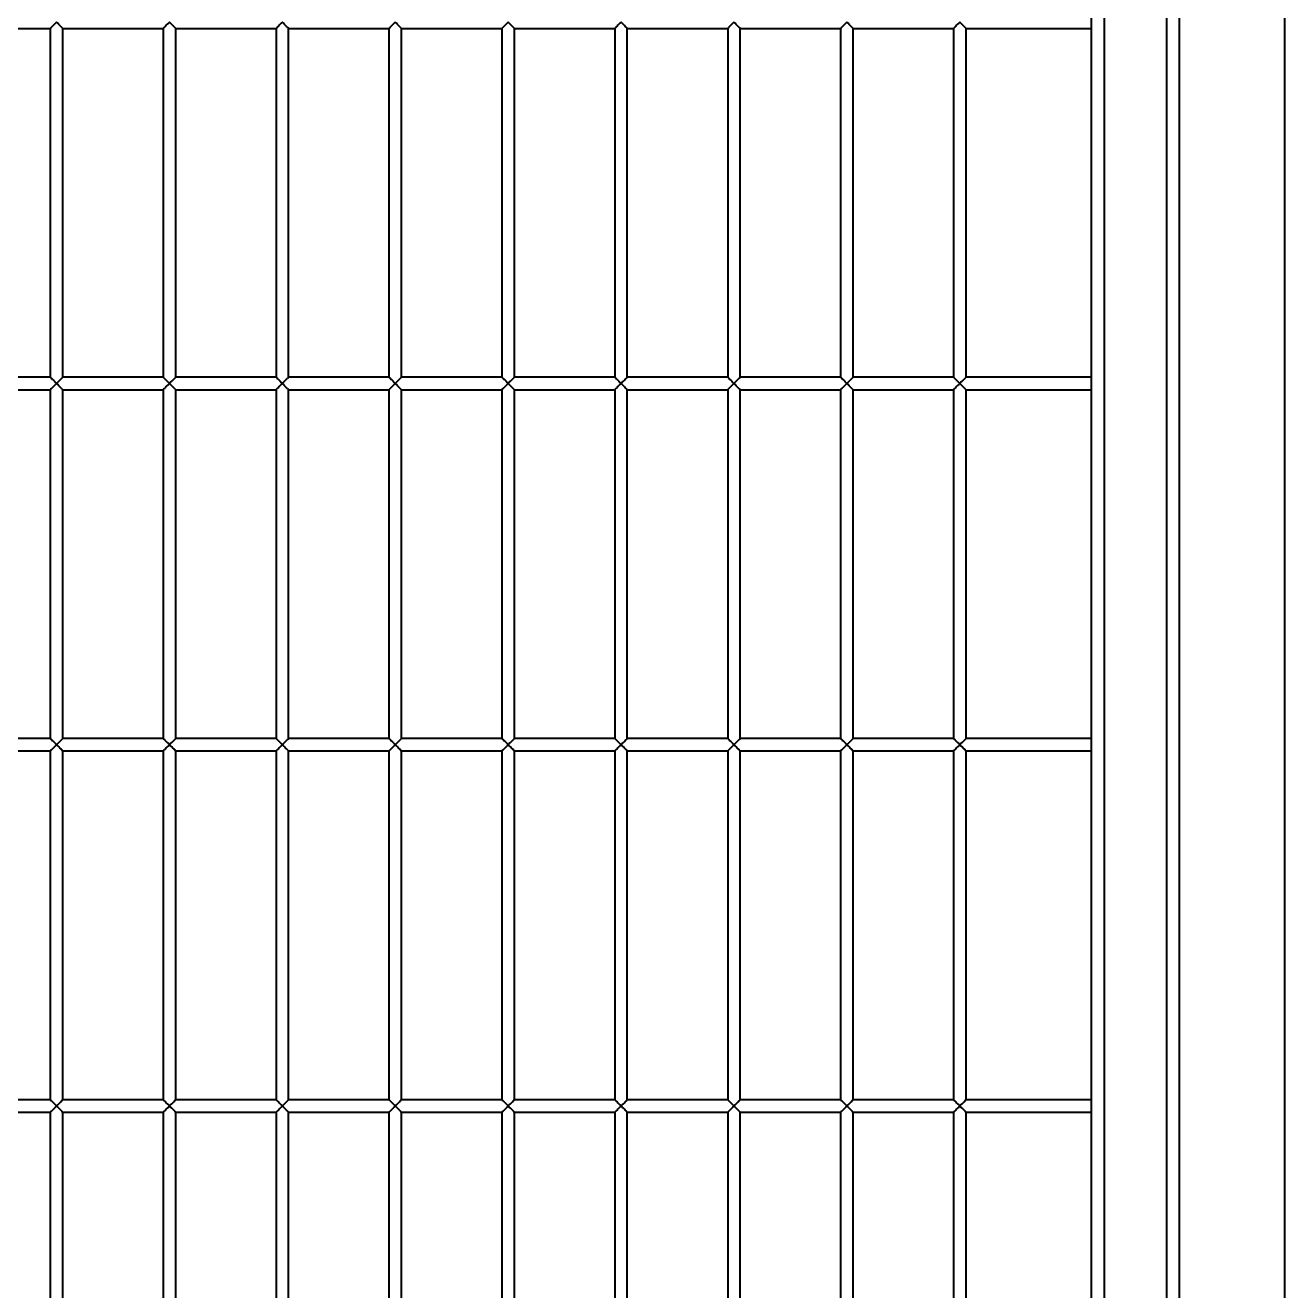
# Model space of a CAD drawing. Header units: millimetres. Extents: x 0 to 297, y 0 to 210.
# Drawn here: x 221.69 to 226.7, y 160.75 to 165.8 of the extents above; entities that cross this region are included whole.
import ezdxf

# ---------------------------------------------------------------- set-up
doc = ezdxf.new("R2010")
doc.units = ezdxf.units.MM
doc.layers.add('轮廓实线层', color=7, linetype='Continuous', lineweight=40)

msp = doc.modelspace()

# ---------------------------------------------------------------- linework, layer by layer
at = {"layer": '轮廓实线层', "color": 7, "linetype": 'Continuous', "lineweight": 40}
for p, q in [((226.7048, 155.7603), (226.7048, 175.7603)), ((226.2848, 174.7603), (226.2848, 156.7603)), ((226.2348, 156.8103), (226.2348, 174.7103)), ((225.9848, 174.4603), (225.9848, 157.0603)), ((225.9348, 157.1103), (225.9348, 174.4103)), ((221.3848, 165.7853), (221.7848, 165.7853)), ((221.7848, 165.7853), (221.7848, 164.3953)), ((221.8348, 164.3953), (221.8348, 165.7853)), ((221.8348, 165.7853), (222.2348, 165.7853)), ((222.2348, 165.7853), (222.2348, 164.3953)), ((222.2848, 164.3953), (222.2848, 165.7853)), ((222.2848, 165.7853), (222.6848, 165.7853)), ((222.6848, 165.7853), (222.6848, 164.3953)), ((222.7348, 164.3953), (222.7348, 165.7853)), ((222.7348, 165.7853), (223.1348, 165.7853)), ((223.1348, 165.7853), (223.1348, 164.3953)), ((223.1848, 164.3953), (223.1848, 165.7853)), ((223.1848, 165.7853), (223.5848, 165.7853)), ((223.5848, 165.7853), (223.5848, 164.3953)), ((223.6348, 164.3953), (223.6348, 165.7853)), ((223.6348, 165.7853), (224.0348, 165.7853)), ((224.0348, 165.7853), (224.0348, 164.3953)), ((224.0848, 164.3953), (224.0848, 165.7853)), ((224.0848, 165.7853), (224.4848, 165.7853)), ((224.4848, 165.7853), (224.4848, 164.3953)), ((224.5348, 164.3953), (224.5348, 165.7853)), ((224.5348, 165.7853), (224.9348, 165.7853)), ((224.9348, 165.7853), (224.9348, 164.3953)), ((224.9848, 164.3953), (224.9848, 165.7853)), ((224.9848, 165.7853), (225.3848, 165.7853)), ((225.3848, 165.7853), (225.3848, 164.3953)), ((225.4348, 165.7853), (225.9348, 165.7853)), ((225.4348, 164.3953), (225.4348, 165.7853)), ((221.7848, 164.3953), (221.3848, 164.3953)), ((222.2348, 164.3953), (221.8348, 164.3953)), ((222.6848, 164.3953), (222.2848, 164.3953)), ((223.1348, 164.3953), (222.7348, 164.3953)), ((223.5848, 164.3953), (223.1848, 164.3953)), ((224.0348, 164.3953), (223.6348, 164.3953)), ((224.4848, 164.3953), (224.0848, 164.3953)), ((224.9348, 164.3953), (224.5348, 164.3953)), ((225.3848, 164.3953), (224.9848, 164.3953)), ((225.9348, 164.3953), (225.4348, 164.3953)), ((221.3848, 164.3453), (221.7848, 164.3453)), ((221.7848, 164.3453), (221.7848, 162.9553)), ((221.8348, 162.9553), (221.8348, 164.3453)), ((221.8348, 164.3453), (222.2348, 164.3453)), ((222.2348, 164.3453), (222.2348, 162.9553)), ((222.2848, 162.9553), (222.2848, 164.3453)), ((222.2848, 164.3453), (222.6848, 164.3453)), ((222.6848, 164.3453), (222.6848, 162.9553)), ((222.7348, 162.9553), (222.7348, 164.3453)), ((222.7348, 164.3453), (223.1348, 164.3453)), ((223.1348, 164.3453), (223.1348, 162.9553)), ((223.1848, 162.9553), (223.1848, 164.3453)), ((223.1848, 164.3453), (223.5848, 164.3453)), ((223.5848, 164.3453), (223.5848, 162.9553)), ((223.6348, 162.9553), (223.6348, 164.3453)), ((223.6348, 164.3453), (224.0348, 164.3453)), ((224.0348, 164.3453), (224.0348, 162.9553)), ((224.0848, 162.9553), (224.0848, 164.3453)), ((224.0848, 164.3453), (224.4848, 164.3453)), ((224.4848, 164.3453), (224.4848, 162.9553)), ((224.5348, 162.9553), (224.5348, 164.3453)), ((224.5348, 164.3453), (224.9348, 164.3453)), ((224.9348, 164.3453), (224.9348, 162.9553)), ((224.9848, 162.9553), (224.9848, 164.3453)), ((224.9848, 164.3453), (225.3848, 164.3453)), ((225.3848, 164.3453), (225.3848, 162.9553)), ((225.4348, 162.9553), (225.4348, 164.3453)), ((225.4348, 164.3453), (225.9348, 164.3453)), ((221.7848, 162.9553), (221.3848, 162.9553)), ((222.2348, 162.9553), (221.8348, 162.9553)), ((222.6848, 162.9553), (222.2848, 162.9553)), ((223.1348, 162.9553), (222.7348, 162.9553)), ((223.5848, 162.9553), (223.1848, 162.9553)), ((224.0348, 162.9553), (223.6348, 162.9553)), ((224.4848, 162.9553), (224.0848, 162.9553)), ((224.9348, 162.9553), (224.5348, 162.9553)), ((225.3848, 162.9553), (224.9848, 162.9553)), ((225.9348, 162.9553), (225.4348, 162.9553)), ((221.3848, 162.9053), (221.7848, 162.9053)), ((221.7848, 162.9053), (221.7848, 161.5153)), ((221.8348, 161.5153), (221.8348, 162.9053)), ((221.8348, 162.9053), (222.2348, 162.9053)), ((222.2348, 162.9053), (222.2348, 161.5153)), ((222.2848, 161.5153), (222.2848, 162.9053)), ((222.2848, 162.9053), (222.6848, 162.9053)), ((222.6848, 162.9053), (222.6848, 161.5153)), ((222.7348, 161.5153), (222.7348, 162.9053)), ((222.7348, 162.9053), (223.1348, 162.9053)), ((223.1348, 162.9053), (223.1348, 161.5153)), ((223.1848, 161.5153), (223.1848, 162.9053)), ((223.1848, 162.9053), (223.5848, 162.9053)), ((223.5848, 162.9053), (223.5848, 161.5153)), ((223.6348, 161.5153), (223.6348, 162.9053)), ((223.6348, 162.9053), (224.0348, 162.9053)), ((224.0348, 162.9053), (224.0348, 161.5153)), ((224.0848, 161.5153), (224.0848, 162.9053)), ((224.0848, 162.9053), (224.4848, 162.9053)), ((224.4848, 162.9053), (224.4848, 161.5153)), ((224.5348, 161.5153), (224.5348, 162.9053)), ((224.5348, 162.9053), (224.9348, 162.9053)), ((224.9348, 162.9053), (224.9348, 161.5153)), ((224.9848, 161.5153), (224.9848, 162.9053)), ((224.9848, 162.9053), (225.3848, 162.9053)), ((225.3848, 162.9053), (225.3848, 161.5153)), ((225.4348, 162.9053), (225.9348, 162.9053)), ((225.4348, 161.5153), (225.4348, 162.9053)), ((221.7848, 161.5153), (221.3848, 161.5153)), ((222.2348, 161.5153), (221.8348, 161.5153)), ((222.6848, 161.5153), (222.2848, 161.5153)), ((223.1348, 161.5153), (222.7348, 161.5153)), ((223.5848, 161.5153), (223.1848, 161.5153)), ((224.0348, 161.5153), (223.6348, 161.5153)), ((224.4848, 161.5153), (224.0848, 161.5153)), ((224.9348, 161.5153), (224.5348, 161.5153)), ((225.3848, 161.5153), (224.9848, 161.5153)), ((225.9348, 161.5153), (225.4348, 161.5153)), ((221.3848, 161.4653), (221.7848, 161.4653)), ((221.7848, 161.4653), (221.7848, 160.0753)), ((221.8348, 160.0753), (221.8348, 161.4653)), ((221.8348, 161.4653), (222.2348, 161.4653)), ((222.2348, 161.4653), (222.2348, 160.0753)), ((222.2848, 160.0753), (222.2848, 161.4653)), ((222.2848, 161.4653), (222.6848, 161.4653)), ((222.6848, 161.4653), (222.6848, 160.0753)), ((222.7348, 160.0753), (222.7348, 161.4653)), ((222.7348, 161.4653), (223.1348, 161.4653)), ((223.1348, 161.4653), (223.1348, 160.0753)), ((223.1848, 160.0753), (223.1848, 161.4653)), ((223.1848, 161.4653), (223.5848, 161.4653)), ((223.5848, 161.4653), (223.5848, 160.0753)), ((223.6348, 160.0753), (223.6348, 161.4653)), ((223.6348, 161.4653), (224.0348, 161.4653)), ((224.0348, 161.4653), (224.0348, 160.0753)), ((224.0848, 160.0753), (224.0848, 161.4653)), ((224.0848, 161.4653), (224.4848, 161.4653)), ((224.4848, 161.4653), (224.4848, 160.0753)), ((224.5348, 160.0753), (224.5348, 161.4653)), ((224.5348, 161.4653), (224.9348, 161.4653)), ((224.9348, 161.4653), (224.9348, 160.0753)), ((224.9848, 160.0753), (224.9848, 161.4653)), ((224.9848, 161.4653), (225.3848, 161.4653)), ((225.3848, 161.4653), (225.3848, 160.0753)), ((225.4348, 161.4653), (225.9348, 161.4653)), ((225.4348, 160.0753), (225.4348, 161.4653))]:
    msp.add_line(p, q, dxfattribs=at)
at = {"layer": '轮廓实线层', "color": 7, "linetype": 'Continuous', "lineweight": 40, "flags": 128}
for points in [[(221.8098, 165.8103), (221.8055, 165.8059), (221.8013, 165.8017), (221.7973, 165.7978), (221.7938, 165.7942), (221.7907, 165.7911), (221.7882, 165.7886), (221.7863, 165.7868), (221.7852, 165.7856), (221.7848, 165.7853)], [(221.8348, 165.7853), (221.8347, 165.7854), (221.8339, 165.7862), (221.8322, 165.7879), (221.8298, 165.7903), (221.8267, 165.7934), (221.823, 165.7971), (221.8189, 165.8012), (221.8144, 165.8057), (221.8098, 165.8103)], [(222.2598, 165.8103), (222.2555, 165.8059), (222.2513, 165.8017), (222.2473, 165.7978), (222.2438, 165.7942), (222.2407, 165.7911), (222.2382, 165.7886), (222.2363, 165.7868), (222.2352, 165.7856), (222.2348, 165.7853)], [(222.2848, 165.7853), (222.2847, 165.7854), (222.2839, 165.7862), (222.2822, 165.7879), (222.2798, 165.7903), (222.2767, 165.7934), (222.273, 165.7971), (222.2689, 165.8012), (222.2644, 165.8057), (222.2598, 165.8103)], [(222.7098, 165.8103), (222.7055, 165.8059), (222.7013, 165.8017), (222.6973, 165.7978), (222.6938, 165.7942), (222.6907, 165.7911), (222.6882, 165.7886), (222.6863, 165.7868), (222.6852, 165.7856), (222.6848, 165.7853)], [(222.7348, 165.7853), (222.7347, 165.7854), (222.7339, 165.7862), (222.7322, 165.7879), (222.7298, 165.7903), (222.7267, 165.7934), (222.723, 165.7971), (222.7189, 165.8012), (222.7144, 165.8057), (222.7098, 165.8103)], [(223.1598, 165.8103), (223.1555, 165.8059), (223.1513, 165.8017), (223.1473, 165.7978), (223.1438, 165.7942), (223.1407, 165.7911), (223.1382, 165.7886), (223.1363, 165.7868), (223.1352, 165.7856), (223.1348, 165.7853)], [(223.1848, 165.7853), (223.1847, 165.7854), (223.1839, 165.7862), (223.1822, 165.7879), (223.1798, 165.7903), (223.1767, 165.7934), (223.173, 165.7971), (223.1689, 165.8012), (223.1644, 165.8057), (223.1598, 165.8103)], [(223.6098, 165.8103), (223.6055, 165.8059), (223.6013, 165.8017), (223.5973, 165.7978), (223.5938, 165.7942), (223.5907, 165.7911), (223.5882, 165.7886), (223.5863, 165.7868), (223.5852, 165.7856), (223.5848, 165.7853)], [(223.6348, 165.7853), (223.6347, 165.7854), (223.6339, 165.7862), (223.6322, 165.7879), (223.6298, 165.7903), (223.6267, 165.7934), (223.623, 165.7971), (223.6189, 165.8012), (223.6144, 165.8057), (223.6098, 165.8103)], [(224.0598, 165.8103), (224.0555, 165.8059), (224.0513, 165.8017), (224.0473, 165.7978), (224.0438, 165.7942), (224.0407, 165.7911), (224.0382, 165.7886), (224.0363, 165.7868), (224.0352, 165.7856), (224.0348, 165.7853)], [(224.0848, 165.7853), (224.0847, 165.7854), (224.0839, 165.7862), (224.0822, 165.7879), (224.0798, 165.7903), (224.0767, 165.7934), (224.073, 165.7971), (224.0689, 165.8012), (224.0644, 165.8057), (224.0598, 165.8103)], [(224.5098, 165.8103), (224.5055, 165.8059), (224.5013, 165.8017), (224.4973, 165.7978), (224.4938, 165.7942), (224.4907, 165.7911), (224.4882, 165.7886), (224.4863, 165.7868), (224.4852, 165.7856), (224.4848, 165.7853)], [(224.5348, 165.7853), (224.5347, 165.7854), (224.5339, 165.7862), (224.5322, 165.7879), (224.5298, 165.7903), (224.5267, 165.7934), (224.523, 165.7971), (224.5189, 165.8012), (224.5144, 165.8057), (224.5098, 165.8103)], [(224.9598, 165.8103), (224.9555, 165.8059), (224.9513, 165.8017), (224.9473, 165.7978), (224.9438, 165.7942), (224.9407, 165.7911), (224.9382, 165.7886), (224.9363, 165.7868), (224.9352, 165.7856), (224.9348, 165.7853)], [(224.9848, 165.7853), (224.9847, 165.7854), (224.9839, 165.7862), (224.9822, 165.7879), (224.9798, 165.7903), (224.9767, 165.7934), (224.973, 165.7971), (224.9689, 165.8012), (224.9644, 165.8057), (224.9598, 165.8103)], [(225.4098, 165.8103), (225.4055, 165.8059), (225.4013, 165.8017), (225.3973, 165.7978), (225.3938, 165.7942), (225.3907, 165.7911), (225.3882, 165.7886), (225.3863, 165.7868), (225.3852, 165.7856), (225.3848, 165.7853)], [(225.4348, 165.7853), (225.4347, 165.7854), (225.4339, 165.7862), (225.4322, 165.7879), (225.4298, 165.7903), (225.4267, 165.7934), (225.423, 165.7971), (225.4189, 165.8012), (225.4144, 165.8057), (225.4098, 165.8103)], [(221.7848, 164.3953), (221.7852, 164.3949), (221.7863, 164.3938), (221.7882, 164.3919), (221.7907, 164.3894), (221.7938, 164.3863), (221.7973, 164.3828), (221.8013, 164.3788), (221.8055, 164.3746), (221.8098, 164.3703)], [(221.8098, 164.3703), (221.8144, 164.3749), (221.8189, 164.3793), (221.823, 164.3834), (221.8267, 164.3871), (221.8298, 164.3902), (221.8322, 164.3926), (221.8339, 164.3943), (221.8347, 164.3952), (221.8348, 164.3953)], [(222.2348, 164.3953), (222.2352, 164.3949), (222.2363, 164.3938), (222.2382, 164.3919), (222.2407, 164.3894), (222.2438, 164.3863), (222.2473, 164.3828), (222.2513, 164.3788), (222.2555, 164.3746), (222.2598, 164.3703)], [(222.2598, 164.3703), (222.2644, 164.3749), (222.2689, 164.3793), (222.273, 164.3834), (222.2767, 164.3871), (222.2798, 164.3902), (222.2822, 164.3926), (222.2839, 164.3943), (222.2847, 164.3952), (222.2848, 164.3953)], [(222.6848, 164.3953), (222.6852, 164.3949), (222.6863, 164.3938), (222.6882, 164.3919), (222.6907, 164.3894), (222.6938, 164.3863), (222.6973, 164.3828), (222.7013, 164.3788), (222.7055, 164.3746), (222.7098, 164.3703)], [(222.7098, 164.3703), (222.7144, 164.3749), (222.7189, 164.3793), (222.723, 164.3834), (222.7267, 164.3871), (222.7298, 164.3902), (222.7322, 164.3926), (222.7339, 164.3943), (222.7347, 164.3952), (222.7348, 164.3953)], [(223.1348, 164.3953), (223.1352, 164.3949), (223.1363, 164.3938), (223.1382, 164.3919), (223.1407, 164.3894), (223.1438, 164.3863), (223.1473, 164.3828), (223.1513, 164.3788), (223.1555, 164.3746), (223.1598, 164.3703)], [(223.1598, 164.3703), (223.1644, 164.3749), (223.1689, 164.3793), (223.173, 164.3834), (223.1767, 164.3871), (223.1798, 164.3902), (223.1822, 164.3926), (223.1839, 164.3943), (223.1847, 164.3952), (223.1848, 164.3953)], [(223.5848, 164.3953), (223.5852, 164.3949), (223.5863, 164.3938), (223.5882, 164.3919), (223.5907, 164.3894), (223.5938, 164.3863), (223.5973, 164.3828), (223.6013, 164.3788), (223.6055, 164.3746), (223.6098, 164.3703)], [(223.6098, 164.3703), (223.6144, 164.3749), (223.6189, 164.3793), (223.623, 164.3834), (223.6267, 164.3871), (223.6298, 164.3902), (223.6322, 164.3926), (223.6339, 164.3943), (223.6347, 164.3952), (223.6348, 164.3953)], [(224.0348, 164.3953), (224.0352, 164.3949), (224.0363, 164.3938), (224.0382, 164.3919), (224.0407, 164.3894), (224.0438, 164.3863), (224.0473, 164.3828), (224.0513, 164.3788), (224.0555, 164.3746), (224.0598, 164.3703)], [(224.0598, 164.3703), (224.0644, 164.3749), (224.0689, 164.3793), (224.073, 164.3834), (224.0767, 164.3871), (224.0798, 164.3902), (224.0822, 164.3926), (224.0839, 164.3943), (224.0847, 164.3952), (224.0848, 164.3953)], [(224.4848, 164.3953), (224.4852, 164.3949), (224.4863, 164.3938), (224.4882, 164.3919), (224.4907, 164.3894), (224.4938, 164.3863), (224.4973, 164.3828), (224.5013, 164.3788), (224.5055, 164.3746), (224.5098, 164.3703)], [(224.5098, 164.3703), (224.5144, 164.3749), (224.5189, 164.3793), (224.523, 164.3834), (224.5267, 164.3871), (224.5298, 164.3902), (224.5322, 164.3926), (224.5339, 164.3943), (224.5347, 164.3952), (224.5348, 164.3953)], [(224.9348, 164.3953), (224.9352, 164.3949), (224.9363, 164.3938), (224.9382, 164.3919), (224.9407, 164.3894), (224.9438, 164.3863), (224.9473, 164.3828), (224.9513, 164.3788), (224.9555, 164.3746), (224.9598, 164.3703)], [(224.9598, 164.3703), (224.9644, 164.3749), (224.9689, 164.3793), (224.973, 164.3834), (224.9767, 164.3871), (224.9798, 164.3902), (224.9822, 164.3926), (224.9839, 164.3943), (224.9847, 164.3952), (224.9848, 164.3953)], [(225.3848, 164.3953), (225.3852, 164.3949), (225.3863, 164.3938), (225.3882, 164.3919), (225.3907, 164.3894), (225.3938, 164.3863), (225.3973, 164.3828), (225.4013, 164.3788), (225.4055, 164.3746), (225.4098, 164.3703)], [(225.4098, 164.3703), (225.4144, 164.3749), (225.4189, 164.3793), (225.423, 164.3834), (225.4267, 164.3871), (225.4298, 164.3902), (225.4322, 164.3926), (225.4339, 164.3943), (225.4347, 164.3952), (225.4348, 164.3953)], [(221.8098, 164.3703), (221.8055, 164.3659), (221.8013, 164.3617), (221.7973, 164.3578), (221.7938, 164.3542), (221.7907, 164.3511), (221.7882, 164.3486), (221.7863, 164.3468), (221.7852, 164.3456), (221.7848, 164.3453)], [(221.8348, 164.3453), (221.8347, 164.3454), (221.8339, 164.3462), (221.8322, 164.3479), (221.8298, 164.3503), (221.8267, 164.3534), (221.823, 164.3571), (221.8189, 164.3612), (221.8144, 164.3657), (221.8098, 164.3703)], [(222.2598, 164.3703), (222.2555, 164.3659), (222.2513, 164.3617), (222.2473, 164.3578), (222.2438, 164.3542), (222.2407, 164.3511), (222.2382, 164.3486), (222.2363, 164.3468), (222.2352, 164.3456), (222.2348, 164.3453)], [(222.2848, 164.3453), (222.2847, 164.3454), (222.2839, 164.3462), (222.2822, 164.3479), (222.2798, 164.3503), (222.2767, 164.3534), (222.273, 164.3571), (222.2689, 164.3612), (222.2644, 164.3657), (222.2598, 164.3703)], [(222.7098, 164.3703), (222.7055, 164.3659), (222.7013, 164.3617), (222.6973, 164.3578), (222.6938, 164.3542), (222.6907, 164.3511), (222.6882, 164.3486), (222.6863, 164.3468), (222.6852, 164.3456), (222.6848, 164.3453)], [(222.7348, 164.3453), (222.7347, 164.3454), (222.7339, 164.3462), (222.7322, 164.3479), (222.7298, 164.3503), (222.7267, 164.3534), (222.723, 164.3571), (222.7189, 164.3612), (222.7144, 164.3657), (222.7098, 164.3703)], [(223.1598, 164.3703), (223.1555, 164.3659), (223.1513, 164.3617), (223.1473, 164.3578), (223.1438, 164.3542), (223.1407, 164.3511), (223.1382, 164.3486), (223.1363, 164.3468), (223.1352, 164.3456), (223.1348, 164.3453)], [(223.1848, 164.3453), (223.1847, 164.3454), (223.1839, 164.3462), (223.1822, 164.3479), (223.1798, 164.3503), (223.1767, 164.3534), (223.173, 164.3571), (223.1689, 164.3612), (223.1644, 164.3657), (223.1598, 164.3703)], [(223.6098, 164.3703), (223.6055, 164.3659), (223.6013, 164.3617), (223.5973, 164.3578), (223.5938, 164.3542), (223.5907, 164.3511), (223.5882, 164.3486), (223.5863, 164.3468), (223.5852, 164.3456), (223.5848, 164.3453)], [(223.6348, 164.3453), (223.6347, 164.3454), (223.6339, 164.3462), (223.6322, 164.3479), (223.6298, 164.3503), (223.6267, 164.3534), (223.623, 164.3571), (223.6189, 164.3612), (223.6144, 164.3657), (223.6098, 164.3703)], [(224.0598, 164.3703), (224.0555, 164.3659), (224.0513, 164.3617), (224.0473, 164.3578), (224.0438, 164.3542), (224.0407, 164.3511), (224.0382, 164.3486), (224.0363, 164.3468), (224.0352, 164.3456), (224.0348, 164.3453)], [(224.0848, 164.3453), (224.0847, 164.3454), (224.0839, 164.3462), (224.0822, 164.3479), (224.0798, 164.3503), (224.0767, 164.3534), (224.073, 164.3571), (224.0689, 164.3612), (224.0644, 164.3657), (224.0598, 164.3703)], [(224.5098, 164.3703), (224.5055, 164.3659), (224.5013, 164.3617), (224.4973, 164.3578), (224.4938, 164.3542), (224.4907, 164.3511), (224.4882, 164.3486), (224.4863, 164.3468), (224.4852, 164.3456), (224.4848, 164.3453)], [(224.5348, 164.3453), (224.5347, 164.3454), (224.5339, 164.3462), (224.5322, 164.3479), (224.5298, 164.3503), (224.5267, 164.3534), (224.523, 164.3571), (224.5189, 164.3612), (224.5144, 164.3657), (224.5098, 164.3703)], [(224.9598, 164.3703), (224.9555, 164.3659), (224.9513, 164.3617), (224.9473, 164.3578), (224.9438, 164.3542), (224.9407, 164.3511), (224.9382, 164.3486), (224.9363, 164.3468), (224.9352, 164.3456), (224.9348, 164.3453)], [(224.9848, 164.3453), (224.9847, 164.3454), (224.9839, 164.3462), (224.9822, 164.3479), (224.9798, 164.3503), (224.9767, 164.3534), (224.973, 164.3571), (224.9689, 164.3612), (224.9644, 164.3657), (224.9598, 164.3703)], [(225.4098, 164.3703), (225.4055, 164.3659), (225.4013, 164.3617), (225.3973, 164.3578), (225.3938, 164.3542), (225.3907, 164.3511), (225.3882, 164.3486), (225.3863, 164.3468), (225.3852, 164.3456), (225.3848, 164.3453)], [(225.4348, 164.3453), (225.4347, 164.3454), (225.4339, 164.3462), (225.4322, 164.3479), (225.4298, 164.3503), (225.4267, 164.3534), (225.423, 164.3571), (225.4189, 164.3612), (225.4144, 164.3657), (225.4098, 164.3703)], [(221.7848, 162.9553), (221.7852, 162.9549), (221.7863, 162.9538), (221.7882, 162.9519), (221.7907, 162.9494), (221.7938, 162.9463), (221.7973, 162.9428), (221.8013, 162.9388), (221.8055, 162.9346), (221.8098, 162.9303)], [(221.8098, 162.9303), (221.8055, 162.9259), (221.8013, 162.9217), (221.7973, 162.9178), (221.7938, 162.9142), (221.7907, 162.9111), (221.7882, 162.9086), (221.7863, 162.9068), (221.7852, 162.9056), (221.7848, 162.9053)], [(221.8098, 162.9303), (221.8144, 162.9349), (221.8189, 162.9393), (221.823, 162.9434), (221.8267, 162.9471), (221.8298, 162.9502), (221.8322, 162.9526), (221.8339, 162.9543), (221.8347, 162.9552), (221.8348, 162.9553)], [(221.8348, 162.9053), (221.8347, 162.9054), (221.8339, 162.9062), (221.8322, 162.9079), (221.8298, 162.9103), (221.8267, 162.9134), (221.823, 162.9171), (221.8189, 162.9212), (221.8144, 162.9257), (221.8098, 162.9303)], [(222.2348, 162.9553), (222.2352, 162.9549), (222.2363, 162.9538), (222.2382, 162.9519), (222.2407, 162.9494), (222.2438, 162.9463), (222.2473, 162.9428), (222.2513, 162.9388), (222.2555, 162.9346), (222.2598, 162.9303)], [(222.2598, 162.9303), (222.2555, 162.9259), (222.2513, 162.9217), (222.2473, 162.9178), (222.2438, 162.9142), (222.2407, 162.9111), (222.2382, 162.9086), (222.2363, 162.9068), (222.2352, 162.9056), (222.2348, 162.9053)], [(222.2598, 162.9303), (222.2644, 162.9349), (222.2689, 162.9393), (222.273, 162.9434), (222.2767, 162.9471), (222.2798, 162.9502), (222.2822, 162.9526), (222.2839, 162.9543), (222.2847, 162.9552), (222.2848, 162.9553)], [(222.2848, 162.9053), (222.2847, 162.9054), (222.2839, 162.9062), (222.2822, 162.9079), (222.2798, 162.9103), (222.2767, 162.9134), (222.273, 162.9171), (222.2689, 162.9212), (222.2644, 162.9257), (222.2598, 162.9303)], [(222.6848, 162.9553), (222.6852, 162.9549), (222.6863, 162.9538), (222.6882, 162.9519), (222.6907, 162.9494), (222.6938, 162.9463), (222.6973, 162.9428), (222.7013, 162.9388), (222.7055, 162.9346), (222.7098, 162.9303)], [(222.7098, 162.9303), (222.7055, 162.9259), (222.7013, 162.9217), (222.6973, 162.9178), (222.6938, 162.9142), (222.6907, 162.9111), (222.6882, 162.9086), (222.6863, 162.9068), (222.6852, 162.9056), (222.6848, 162.9053)], [(222.7098, 162.9303), (222.7144, 162.9349), (222.7189, 162.9393), (222.723, 162.9434), (222.7267, 162.9471), (222.7298, 162.9502), (222.7322, 162.9526), (222.7339, 162.9543), (222.7347, 162.9552), (222.7348, 162.9553)], [(222.7348, 162.9053), (222.7347, 162.9054), (222.7339, 162.9062), (222.7322, 162.9079), (222.7298, 162.9103), (222.7267, 162.9134), (222.723, 162.9171), (222.7189, 162.9212), (222.7144, 162.9257), (222.7098, 162.9303)], [(223.1348, 162.9553), (223.1352, 162.9549), (223.1363, 162.9538), (223.1382, 162.9519), (223.1407, 162.9494), (223.1438, 162.9463), (223.1473, 162.9428), (223.1513, 162.9388), (223.1555, 162.9346), (223.1598, 162.9303)], [(223.1598, 162.9303), (223.1555, 162.9259), (223.1513, 162.9217), (223.1473, 162.9178), (223.1438, 162.9142), (223.1407, 162.9111), (223.1382, 162.9086), (223.1363, 162.9068), (223.1352, 162.9056), (223.1348, 162.9053)], [(223.1598, 162.9303), (223.1644, 162.9349), (223.1689, 162.9393), (223.173, 162.9434), (223.1767, 162.9471), (223.1798, 162.9502), (223.1822, 162.9526), (223.1839, 162.9543), (223.1847, 162.9552), (223.1848, 162.9553)], [(223.1848, 162.9053), (223.1847, 162.9054), (223.1839, 162.9062), (223.1822, 162.9079), (223.1798, 162.9103), (223.1767, 162.9134), (223.173, 162.9171), (223.1689, 162.9212), (223.1644, 162.9257), (223.1598, 162.9303)], [(223.5848, 162.9553), (223.5852, 162.9549), (223.5863, 162.9538), (223.5882, 162.9519), (223.5907, 162.9494), (223.5938, 162.9463), (223.5973, 162.9428), (223.6013, 162.9388), (223.6055, 162.9346), (223.6098, 162.9303)], [(223.6098, 162.9303), (223.6055, 162.9259), (223.6013, 162.9217), (223.5973, 162.9178), (223.5938, 162.9142), (223.5907, 162.9111), (223.5882, 162.9086), (223.5863, 162.9068), (223.5852, 162.9056), (223.5848, 162.9053)], [(223.6098, 162.9303), (223.6144, 162.9349), (223.6189, 162.9393), (223.623, 162.9434), (223.6267, 162.9471), (223.6298, 162.9502), (223.6322, 162.9526), (223.6339, 162.9543), (223.6347, 162.9552), (223.6348, 162.9553)], [(223.6348, 162.9053), (223.6347, 162.9054), (223.6339, 162.9062), (223.6322, 162.9079), (223.6298, 162.9103), (223.6267, 162.9134), (223.623, 162.9171), (223.6189, 162.9212), (223.6144, 162.9257), (223.6098, 162.9303)], [(224.0348, 162.9553), (224.0352, 162.9549), (224.0363, 162.9538), (224.0382, 162.9519), (224.0407, 162.9494), (224.0438, 162.9463), (224.0473, 162.9428), (224.0513, 162.9388), (224.0555, 162.9346), (224.0598, 162.9303)], [(224.0598, 162.9303), (224.0555, 162.9259), (224.0513, 162.9217), (224.0473, 162.9178), (224.0438, 162.9142), (224.0407, 162.9111), (224.0382, 162.9086), (224.0363, 162.9068), (224.0352, 162.9056), (224.0348, 162.9053)], [(224.0598, 162.9303), (224.0644, 162.9349), (224.0689, 162.9393), (224.073, 162.9434), (224.0767, 162.9471), (224.0798, 162.9502), (224.0822, 162.9526), (224.0839, 162.9543), (224.0847, 162.9552), (224.0848, 162.9553)], [(224.0848, 162.9053), (224.0847, 162.9054), (224.0839, 162.9062), (224.0822, 162.9079), (224.0798, 162.9103), (224.0767, 162.9134), (224.073, 162.9171), (224.0689, 162.9212), (224.0644, 162.9257), (224.0598, 162.9303)], [(224.4848, 162.9553), (224.4852, 162.9549), (224.4863, 162.9538), (224.4882, 162.9519), (224.4907, 162.9494), (224.4938, 162.9463), (224.4973, 162.9428), (224.5013, 162.9388), (224.5055, 162.9346), (224.5098, 162.9303)], [(224.5098, 162.9303), (224.5055, 162.9259), (224.5013, 162.9217), (224.4973, 162.9178), (224.4938, 162.9142), (224.4907, 162.9111), (224.4882, 162.9086), (224.4863, 162.9068), (224.4852, 162.9056), (224.4848, 162.9053)], [(224.5098, 162.9303), (224.5144, 162.9349), (224.5189, 162.9393), (224.523, 162.9434), (224.5267, 162.9471), (224.5298, 162.9502), (224.5322, 162.9526), (224.5339, 162.9543), (224.5347, 162.9552), (224.5348, 162.9553)], [(224.5348, 162.9053), (224.5347, 162.9054), (224.5339, 162.9062), (224.5322, 162.9079), (224.5298, 162.9103), (224.5267, 162.9134), (224.523, 162.9171), (224.5189, 162.9212), (224.5144, 162.9257), (224.5098, 162.9303)], [(224.9348, 162.9553), (224.9352, 162.9549), (224.9363, 162.9538), (224.9382, 162.9519), (224.9407, 162.9494), (224.9438, 162.9463), (224.9473, 162.9428), (224.9513, 162.9388), (224.9555, 162.9346), (224.9598, 162.9303)], [(224.9598, 162.9303), (224.9555, 162.9259), (224.9513, 162.9217), (224.9473, 162.9178), (224.9438, 162.9142), (224.9407, 162.9111), (224.9382, 162.9086), (224.9363, 162.9068), (224.9352, 162.9056), (224.9348, 162.9053)], [(224.9598, 162.9303), (224.9644, 162.9349), (224.9689, 162.9393), (224.973, 162.9434), (224.9767, 162.9471), (224.9798, 162.9502), (224.9822, 162.9526), (224.9839, 162.9543), (224.9847, 162.9552), (224.9848, 162.9553)], [(224.9848, 162.9053), (224.9847, 162.9054), (224.9839, 162.9062), (224.9822, 162.9079), (224.9798, 162.9103), (224.9767, 162.9134), (224.973, 162.9171), (224.9689, 162.9212), (224.9644, 162.9257), (224.9598, 162.9303)], [(225.3848, 162.9553), (225.3852, 162.9549), (225.3863, 162.9538), (225.3882, 162.9519), (225.3907, 162.9494), (225.3938, 162.9463), (225.3973, 162.9428), (225.4013, 162.9388), (225.4055, 162.9346), (225.4098, 162.9303)], [(225.4098, 162.9303), (225.4055, 162.9259), (225.4013, 162.9217), (225.3973, 162.9178), (225.3938, 162.9142), (225.3907, 162.9111), (225.3882, 162.9086), (225.3863, 162.9068), (225.3852, 162.9056), (225.3848, 162.9053)], [(225.4098, 162.9303), (225.4144, 162.9349), (225.4189, 162.9393), (225.423, 162.9434), (225.4267, 162.9471), (225.4298, 162.9502), (225.4322, 162.9526), (225.4339, 162.9543), (225.4347, 162.9552), (225.4348, 162.9553)], [(225.4348, 162.9053), (225.4347, 162.9054), (225.4339, 162.9062), (225.4322, 162.9079), (225.4298, 162.9103), (225.4267, 162.9134), (225.423, 162.9171), (225.4189, 162.9212), (225.4144, 162.9257), (225.4098, 162.9303)], [(221.7848, 161.5153), (221.7852, 161.5149), (221.7863, 161.5138), (221.7882, 161.5119), (221.7907, 161.5094), (221.7938, 161.5063), (221.7973, 161.5028), (221.8013, 161.4988), (221.8055, 161.4946), (221.8098, 161.4903)], [(221.8098, 161.4903), (221.8144, 161.4949), (221.8189, 161.4993), (221.823, 161.5034), (221.8267, 161.5071), (221.8298, 161.5102), (221.8322, 161.5126), (221.8339, 161.5143), (221.8347, 161.5152), (221.8348, 161.5153)], [(222.2348, 161.5153), (222.2352, 161.5149), (222.2363, 161.5138), (222.2382, 161.5119), (222.2407, 161.5094), (222.2438, 161.5063), (222.2473, 161.5028), (222.2513, 161.4988), (222.2555, 161.4946), (222.2598, 161.4903)], [(222.2598, 161.4903), (222.2644, 161.4949), (222.2689, 161.4993), (222.273, 161.5034), (222.2767, 161.5071), (222.2798, 161.5102), (222.2822, 161.5126), (222.2839, 161.5143), (222.2847, 161.5152), (222.2848, 161.5153)], [(222.6848, 161.5153), (222.6852, 161.5149), (222.6863, 161.5138), (222.6882, 161.5119), (222.6907, 161.5094), (222.6938, 161.5063), (222.6973, 161.5028), (222.7013, 161.4988), (222.7055, 161.4946), (222.7098, 161.4903)], [(222.7098, 161.4903), (222.7144, 161.4949), (222.7189, 161.4993), (222.723, 161.5034), (222.7267, 161.5071), (222.7298, 161.5102), (222.7322, 161.5126), (222.7339, 161.5143), (222.7347, 161.5152), (222.7348, 161.5153)], [(223.1348, 161.5153), (223.1352, 161.5149), (223.1363, 161.5138), (223.1382, 161.5119), (223.1407, 161.5094), (223.1438, 161.5063), (223.1473, 161.5028), (223.1513, 161.4988), (223.1555, 161.4946), (223.1598, 161.4903)], [(223.1598, 161.4903), (223.1644, 161.4949), (223.1689, 161.4993), (223.173, 161.5034), (223.1767, 161.5071), (223.1798, 161.5102), (223.1822, 161.5126), (223.1839, 161.5143), (223.1847, 161.5152), (223.1848, 161.5153)], [(223.5848, 161.5153), (223.5852, 161.5149), (223.5863, 161.5138), (223.5882, 161.5119), (223.5907, 161.5094), (223.5938, 161.5063), (223.5973, 161.5028), (223.6013, 161.4988), (223.6055, 161.4946), (223.6098, 161.4903)], [(223.6098, 161.4903), (223.6144, 161.4949), (223.6189, 161.4993), (223.623, 161.5034), (223.6267, 161.5071), (223.6298, 161.5102), (223.6322, 161.5126), (223.6339, 161.5143), (223.6347, 161.5152), (223.6348, 161.5153)], [(224.0348, 161.5153), (224.0352, 161.5149), (224.0363, 161.5138), (224.0382, 161.5119), (224.0407, 161.5094), (224.0438, 161.5063), (224.0473, 161.5028), (224.0513, 161.4988), (224.0555, 161.4946), (224.0598, 161.4903)], [(224.0598, 161.4903), (224.0644, 161.4949), (224.0689, 161.4993), (224.073, 161.5034), (224.0767, 161.5071), (224.0798, 161.5102), (224.0822, 161.5126), (224.0839, 161.5143), (224.0847, 161.5152), (224.0848, 161.5153)], [(224.4848, 161.5153), (224.4852, 161.5149), (224.4863, 161.5138), (224.4882, 161.5119), (224.4907, 161.5094), (224.4938, 161.5063), (224.4973, 161.5028), (224.5013, 161.4988), (224.5055, 161.4946), (224.5098, 161.4903)], [(224.5098, 161.4903), (224.5144, 161.4949), (224.5189, 161.4993), (224.523, 161.5034), (224.5267, 161.5071), (224.5298, 161.5102), (224.5322, 161.5126), (224.5339, 161.5143), (224.5347, 161.5152), (224.5348, 161.5153)], [(224.9348, 161.5153), (224.9352, 161.5149), (224.9363, 161.5138), (224.9382, 161.5119), (224.9407, 161.5094), (224.9438, 161.5063), (224.9473, 161.5028), (224.9513, 161.4988), (224.9555, 161.4946), (224.9598, 161.4903)], [(224.9598, 161.4903), (224.9644, 161.4949), (224.9689, 161.4993), (224.973, 161.5034), (224.9767, 161.5071), (224.9798, 161.5102), (224.9822, 161.5126), (224.9839, 161.5143), (224.9847, 161.5152), (224.9848, 161.5153)], [(225.3848, 161.5153), (225.3852, 161.5149), (225.3863, 161.5138), (225.3882, 161.5119), (225.3907, 161.5094), (225.3938, 161.5063), (225.3973, 161.5028), (225.4013, 161.4988), (225.4055, 161.4946), (225.4098, 161.4903)], [(225.4098, 161.4903), (225.4144, 161.4949), (225.4189, 161.4993), (225.423, 161.5034), (225.4267, 161.5071), (225.4298, 161.5102), (225.4322, 161.5126), (225.4339, 161.5143), (225.4347, 161.5152), (225.4348, 161.5153)], [(221.8098, 161.4903), (221.8055, 161.4859), (221.8013, 161.4817), (221.7973, 161.4778), (221.7938, 161.4742), (221.7907, 161.4711), (221.7882, 161.4686), (221.7863, 161.4668), (221.7852, 161.4656), (221.7848, 161.4653)], [(221.8348, 161.4653), (221.8347, 161.4654), (221.8339, 161.4662), (221.8322, 161.4679), (221.8298, 161.4703), (221.8267, 161.4734), (221.823, 161.4771), (221.8189, 161.4812), (221.8144, 161.4857), (221.8098, 161.4903)], [(222.2598, 161.4903), (222.2555, 161.4859), (222.2513, 161.4817), (222.2473, 161.4778), (222.2438, 161.4742), (222.2407, 161.4711), (222.2382, 161.4686), (222.2363, 161.4668), (222.2352, 161.4656), (222.2348, 161.4653)], [(222.2848, 161.4653), (222.2847, 161.4654), (222.2839, 161.4662), (222.2822, 161.4679), (222.2798, 161.4703), (222.2767, 161.4734), (222.273, 161.4771), (222.2689, 161.4812), (222.2644, 161.4857), (222.2598, 161.4903)], [(222.7098, 161.4903), (222.7055, 161.4859), (222.7013, 161.4817), (222.6973, 161.4778), (222.6938, 161.4742), (222.6907, 161.4711), (222.6882, 161.4686), (222.6863, 161.4668), (222.6852, 161.4656), (222.6848, 161.4653)], [(222.7348, 161.4653), (222.7347, 161.4654), (222.7339, 161.4662), (222.7322, 161.4679), (222.7298, 161.4703), (222.7267, 161.4734), (222.723, 161.4771), (222.7189, 161.4812), (222.7144, 161.4857), (222.7098, 161.4903)], [(223.1598, 161.4903), (223.1555, 161.4859), (223.1513, 161.4817), (223.1473, 161.4778), (223.1438, 161.4742), (223.1407, 161.4711), (223.1382, 161.4686), (223.1363, 161.4668), (223.1352, 161.4656), (223.1348, 161.4653)], [(223.1848, 161.4653), (223.1847, 161.4654), (223.1839, 161.4662), (223.1822, 161.4679), (223.1798, 161.4703), (223.1767, 161.4734), (223.173, 161.4771), (223.1689, 161.4812), (223.1644, 161.4857), (223.1598, 161.4903)], [(223.6098, 161.4903), (223.6055, 161.4859), (223.6013, 161.4817), (223.5973, 161.4778), (223.5938, 161.4742), (223.5907, 161.4711), (223.5882, 161.4686), (223.5863, 161.4668), (223.5852, 161.4656), (223.5848, 161.4653)], [(223.6348, 161.4653), (223.6347, 161.4654), (223.6339, 161.4662), (223.6322, 161.4679), (223.6298, 161.4703), (223.6267, 161.4734), (223.623, 161.4771), (223.6189, 161.4812), (223.6144, 161.4857), (223.6098, 161.4903)], [(224.0598, 161.4903), (224.0555, 161.4859), (224.0513, 161.4817), (224.0473, 161.4778), (224.0438, 161.4742), (224.0407, 161.4711), (224.0382, 161.4686), (224.0363, 161.4668), (224.0352, 161.4656), (224.0348, 161.4653)], [(224.0848, 161.4653), (224.0847, 161.4654), (224.0839, 161.4662), (224.0822, 161.4679), (224.0798, 161.4703), (224.0767, 161.4734), (224.073, 161.4771), (224.0689, 161.4812), (224.0644, 161.4857), (224.0598, 161.4903)], [(224.5098, 161.4903), (224.5055, 161.4859), (224.5013, 161.4817), (224.4973, 161.4778), (224.4938, 161.4742), (224.4907, 161.4711), (224.4882, 161.4686), (224.4863, 161.4668), (224.4852, 161.4656), (224.4848, 161.4653)], [(224.5348, 161.4653), (224.5347, 161.4654), (224.5339, 161.4662), (224.5322, 161.4679), (224.5298, 161.4703), (224.5267, 161.4734), (224.523, 161.4771), (224.5189, 161.4812), (224.5144, 161.4857), (224.5098, 161.4903)], [(224.9598, 161.4903), (224.9555, 161.4859), (224.9513, 161.4817), (224.9473, 161.4778), (224.9438, 161.4742), (224.9407, 161.4711), (224.9382, 161.4686), (224.9363, 161.4668), (224.9352, 161.4656), (224.9348, 161.4653)], [(224.9848, 161.4653), (224.9847, 161.4654), (224.9839, 161.4662), (224.9822, 161.4679), (224.9798, 161.4703), (224.9767, 161.4734), (224.973, 161.4771), (224.9689, 161.4812), (224.9644, 161.4857), (224.9598, 161.4903)], [(225.4098, 161.4903), (225.4055, 161.4859), (225.4013, 161.4817), (225.3973, 161.4778), (225.3938, 161.4742), (225.3907, 161.4711), (225.3882, 161.4686), (225.3863, 161.4668), (225.3852, 161.4656), (225.3848, 161.4653)], [(225.4348, 161.4653), (225.4347, 161.4654), (225.4339, 161.4662), (225.4322, 161.4679), (225.4298, 161.4703), (225.4267, 161.4734), (225.423, 161.4771), (225.4189, 161.4812), (225.4144, 161.4857), (225.4098, 161.4903)]]:
    msp.add_lwpolyline(points, dxfattribs=at)

doc.saveas('drawing.dxf')
